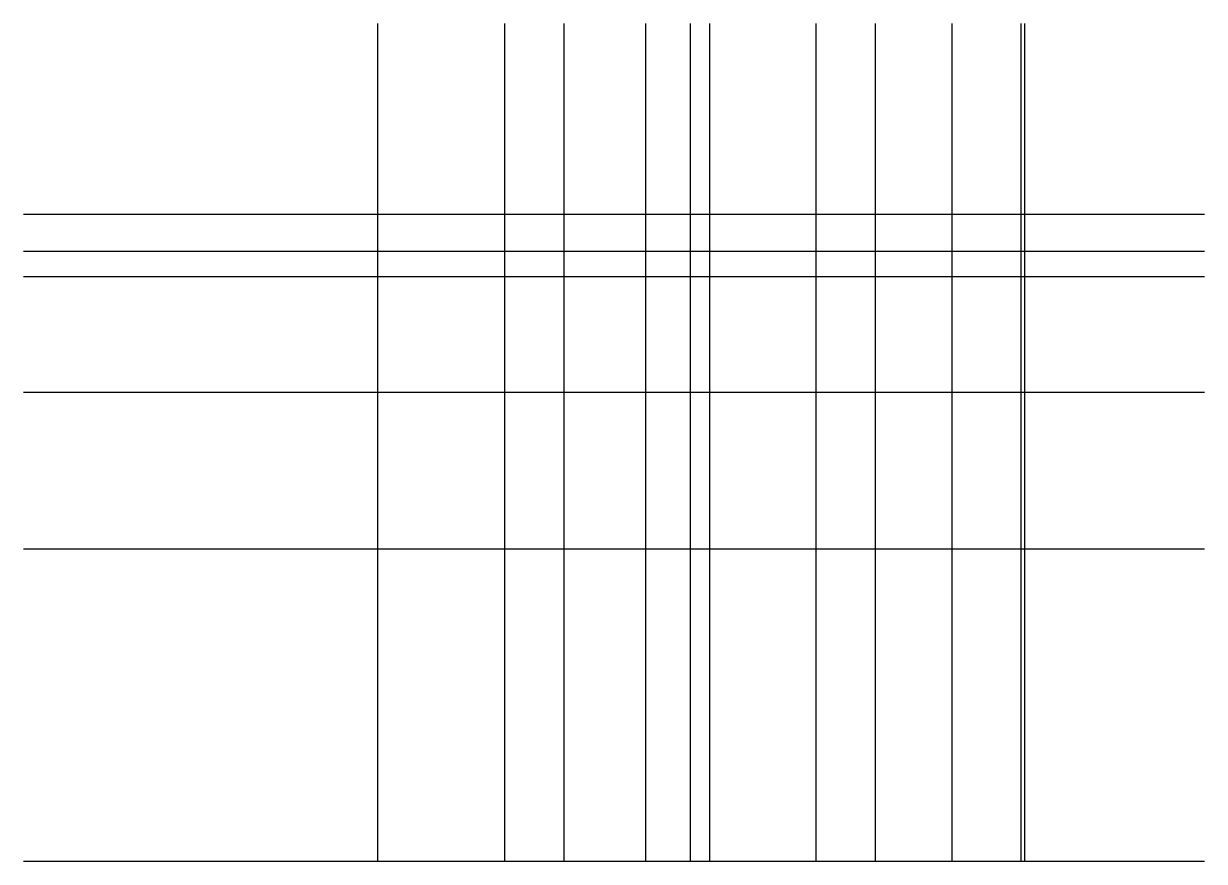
# Model space of a CAD drawing. Header units: inches. Extents: x -5.5 to 12.8, y 0 to 13.
import ezdxf

# ---------------------------------------------------------------- set-up
doc = ezdxf.new("R2010")
doc.units = ezdxf.units.IN
doc.header["$MEASUREMENT"] = 0

msp = doc.modelspace()

# ---------------------------------------------------------------- linework, layer by layer
at = {"color": 6}
for p, q in [((0, 0), (0, 12.994)), ((1.969, 0), (1.969, 12.994)), ((2.888, 0), (2.888, 12.994)), ((4.159, 0), (4.159, 12.994)), ((4.853, 0), (4.853, 12.994)), ((5.15, 0), (5.15, 12.994)), ((6.8, 0), (6.8, 12.994)), ((7.72, 0), (7.72, 12.994)), ((8.913, 0), (8.913, 12.994)), ((10.038, 0), (10.038, 12.994)), ((12.825, 10.032), (-5.497, 10.032)), ((12.825, 9.461), (-5.497, 9.461)), ((12.825, 9.066), (-5.497, 9.066)), ((12.825, 7.271), (-5.497, 7.271)), ((12.825, 4.843), (-5.497, 4.843)), ((12.825, 0), (-5.497, 0))]:
    msp.add_line(p, q, dxfattribs=at)
at = {"color": 4}
msp.add_line((9.981, 0), (9.981, 12.994), dxfattribs=at)

doc.saveas('drawing.dxf')
